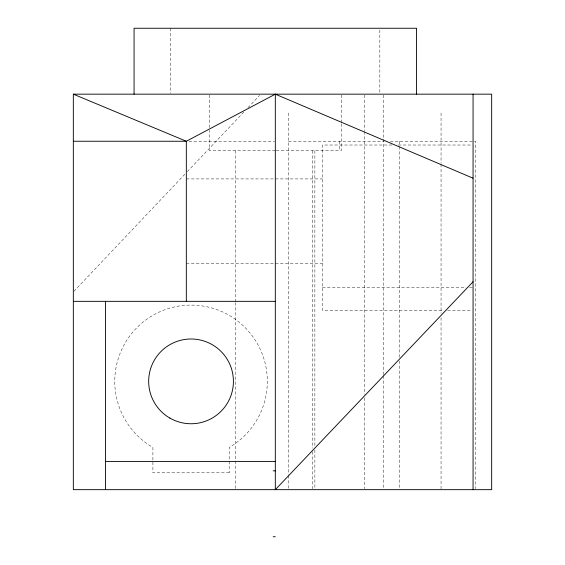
<?xml version="1.0" encoding="UTF-8"?>
<svg xmlns="http://www.w3.org/2000/svg" width="565" height="565" viewBox="0 0 565 565"><rect width="100%" height="100%" fill="white"/><g stroke="black" fill="none" stroke-linecap="round" stroke-linejoin="round"><path stroke-width="0.42" stroke-dasharray="2.83 2.12" d="M73.937 291.279L184.946 174.161M187.375 171.605L243.79 112.089M248.035 107.604L259.561 95.45M188.971 141.25L274.435 141.25M288.503 141.25L384.151 141.25M390.274 141.25L475.659 141.25L475.659 488.782M392.011 145.014L322.403 145.014L322.403 310.312L443.108 310.312M398.177 145.014L472.185 145.014M275.317 150.664L209.403 150.664L209.403 130.36M276.172 150.664L341.239 150.664L341.239 123.297M186.33 178.914L322.403 178.914M186.33 263.664L322.403 263.664M322.403 287.345L466.019 287.345M469.543 287.345L472.185 287.345M447.515 310.312L472.185 310.312M441.053 113L441.053 163.299M441.053 164.182L441.053 313.25M441.053 317.664L441.053 488.782M399.384 141.25L399.384 145.657M399.384 146.54L399.384 357.355M399.384 360.887L399.384 488.782M383.374 95.047L383.374 138.305M383.374 139.188L383.374 374.899M383.374 375.782L383.374 488.782M379.842 30.009L379.842 93.289M364.778 95.047L364.778 130.656M364.778 131.539L364.778 394.405M364.778 397.852L364.778 488.782M341.239 95.047L341.239 122.414M339.501 141.25L339.501 150.664M314.867 150.664L314.867 446.407M314.867 449.938L314.867 489.664M312.304 150.664L312.304 448.172M312.304 451.703L312.304 488.782M288.503 113L288.503 474.671M288.503 475.539L288.503 488.782M235.767 150.664L235.767 301.625M235.767 302.508L235.767 488.782M209.403 95.047L209.403 129.477M170.792 28.25L170.792 93.289M229.178 472.806L152.903 472.806L152.903 447.431A76.275 76.275 0 0 1 132.613 332.347A76.275 76.275 0 0 1 249.469 332.347A76.275 76.275 0 0 1 229.178 447.431L229.178 472.806"/><path stroke-width="0.85" d="M473.067 281.744L275.317 489.664L275.317 94.164L473.067 178.201M275.317 94.164L186.33 141.25L73.33 141.25M73.33 94.164L491.67 94.164L491.67 489.664L73.33 489.664L73.33 94.164L186.33 141.25L186.33 301.336M73.33 301.336L275.317 301.336M105.478 461.414L275.317 461.414M273.199 470.836L275.317 470.836M273.199 536.75L275.317 536.75M473.067 94.164L473.067 489.664M416.567 94.164L416.567 28.25L134.067 28.25L134.067 94.164M105.478 301.336L105.478 489.664M169.853 418.072A42.375 42.375 0 0 0 233.416 381.375A42.375 42.375 0 0 0 169.853 344.678A42.375 42.375 0 0 0 169.853 418.072"/></g></svg>
